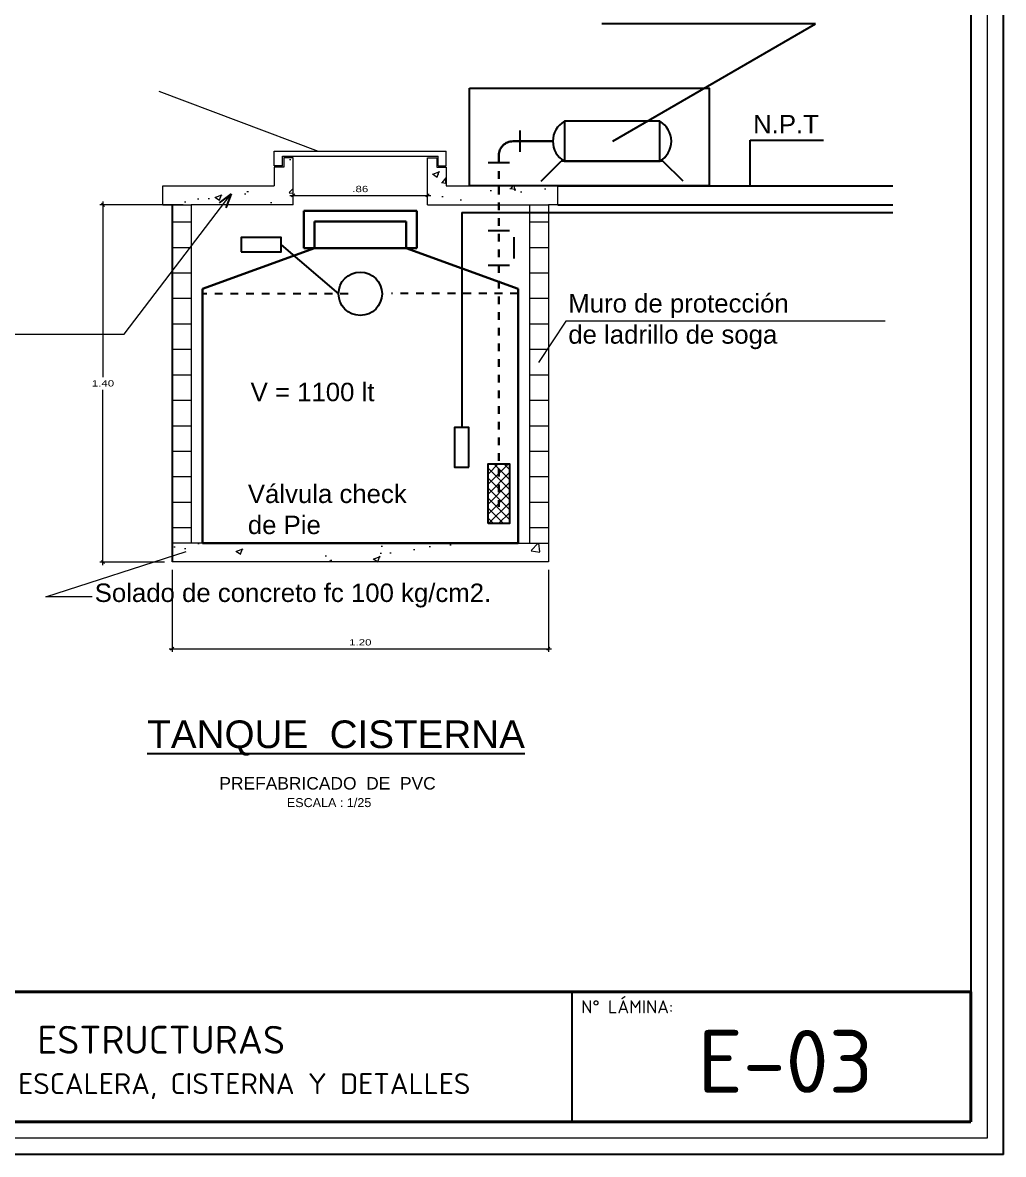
# Model space of a CAD drawing. Header units: millimetres. Extents: x 10559 to 10691, y -16579 to -16550.
# Drawn here: x 10676.79 to 10689.3, y -16579.17 to -16564.72 of the extents above; entities that cross this region are included whole.
import ezdxf

# ---------------------------------------------------------------- set-up
doc = ezdxf.new("R2010")
doc.units = ezdxf.units.MM
for name, pattern in [('CONTINUA', [0]), ('DASHDOT2', [0.5, 0.25, -0.125, 0, -0.125]), ('HIDDEN2', [0.1875, 0.125, -0.0625])]:
    doc.linetypes.add(name, pattern=pattern)
for name, color, linetype, lineweight in [('03', 3, 'Continuous', 30), ('COLUMNAS', 3, 'Continuous', 80), ('COTAS-01', 1, 'Continuous', 9), ('P4', 144, 'Continuous', 40), ('P6', 255, 'Continuous', 20)]:
    doc.layers.add(name, color=color, linetype=linetype, lineweight=lineweight)
doc.layers.add('Muro', color=7, linetype='Continuous')
doc.layers.add('Texto', color=5, linetype='Continuous')
doc.styles.add('PRONIED', font='arial.ttf', dxfattribs={"width": 1.3})
doc.styles.add('R80-50', font='arial.ttf', dxfattribs={"width": 1.3, "height": 0.08})
doc.styles.get("Standard").update_dxf_attribs({"font": 'arial.ttf'})
doc.dimstyles.new('ISO-25', dxfattribs={"dimtxt": 2.5, "dimasz": 2.5, "dimexe": 1.25, "dimexo": 0.625, "dimtad": 1, "dimtxsty": 'Standard', "dimcen": 2.5, "dimadec": 0, "dimazin": 0, "dimtfac": 1, "dimtmove": 0, "dimatfit": 3, "dimfxl": 1, "dimarcsym": 0})
doc.dimstyles.new('PRONIED 25', dxfattribs={"dimtxt": 0.0805, "dimasz": 0.04, "dimexe": 0.04, "dimexo": 0.1, "dimgap": 0.04, "dimtad": 1, "dimtih": 1, "dimtoh": 1, "dimzin": 4, "dimdsep": 46, "dimtxsty": 'PRONIED', "dimblk": 'OBLIQUE', "dimcen": 0.04, "dimdle": 0.04, "dimclrd": 256, "dimclre": 256, "dimclrt": 2, "dimadec": 0, "dimazin": 0, "dimtfac": 1, "dimtix": 1, "dimtmove": 0, "dimatfit": 3, "dimldrblk": 'OBLIQUE', "dimfxl": 1, "dimtolj": 1, "dimtzin": 0, "dimlwd": -1, "dimlwe": -1, "dimarcsym": 0})
pattern_1 = [(0, (7724.82367, -15754.0389), (0, 0.32516064), []), (90, (7724.82367, -15754.0389), (-0.48768, 0.32516064), [0.32516064, -0.32516064])]
pattern_2 = [(50, (7724.8237, -15754.0389), (0.87448641, -0.07650761), [0.09144, -1.00584]), (355, (7724.8237, -15754.0389), (-0.16916556, 0.91707189), [0.073152, -0.804672]), (100.451, (7724.89654, -15754.0453), (0.705324, 0.8405601), [0.077712, -0.854832]), (46.1842, (7724.8237, -15753.795), (1.3011794, -0.20180317), [0.13716, -1.50876]), (96.6356, (7724.9321, -15753.8119), (1.1395403, 1.18764267), [0.116568, -1.282248]), (351.184, (7724.8237, -15753.795), (1.1395421, 1.18764057), [0.109728, -1.207008]), (21, (7724.9456, -15753.856), (0.72775142, -0.49087449), [0.09144, -1.00584]), (326, (7724.9456, -15753.856), (0.29664974, 0.88410224), [0.073152, -0.804672]), (71.4514, (7725.0062, -15753.8969), (1.02439916, 0.39322972), [0.077712, -0.854832]), (37.5, (7724.82367, -15754.0389), (0.014825296, 0.405864187), [0, -0.7949184, 0, -0.816864, 0, -0.80772]), (7.5, (7724.82367, -15754.0389), (0.32073438, 0.48086676), [0, -0.4657344, 0, -0.7766304, 0, -0.307848]), (327.5, (7724.5518, -15754.0389), (0.650834857, -0.02749797), [0, -0.3048, 0, -0.950976, 0, -1.261872]), (317.5, (7724.42987, -15754.0389), (0.71102007, 0.12204716), [0, -0.39624, 0, -0.6315456, 0, -0.896112])]

# ---------------------------------------------------------------- blocks, each defined once
blk = doc.blocks.new('_Oblique')
at = {"color": 0, "linetype": 'ByBlock', "lineweight": -2}
blk.add_line((-0.5, -0.5), (0.5, 0.5), dxfattribs=at)
blk = doc.blocks.new('*D85')
at = {"layer": 'COTAS-01', "transparency": 16777216}
for p, q in [((10680.24, -16566.947), (10680.24, -16566.887)), ((10681.955, -16566.947), (10681.955, -16566.887)), ((10680.2, -16566.927), (10681.995, -16566.927))]:
    blk.add_line(p, q, dxfattribs=at)
at = {"layer": 'Defpoints', "color": 0, "transparency": 16777216}
for p in [(10680.24, -16567.047), (10681.955, -16566.927), (10681.955, -16567.047)]:
    blk.add_point(p, dxfattribs=at)
at = {"layer": 'COTAS-01', "transparency": 16777216, "xscale": 0.04, "yscale": 0.04, "zscale": 0.04, "rotation": 180}
blk.add_blockref('_Oblique', (10680.24, -16566.927), dxfattribs=at)
at = {"layer": 'COTAS-01', "transparency": 16777216, "xscale": 0.04, "yscale": 0.04, "zscale": 0.04}
blk.add_blockref('_Oblique', (10681.955, -16566.927), dxfattribs=at)
at = {"layer": 'COTAS-01', "color": 2, "transparency": 16777216, "insert": (10681.097, -16566.846), "char_height": 0.0805, "attachment_point": 5, "style": 'PRONIED'}
blk.add_mtext('\\A1;.86', dxfattribs=at)
blk = doc.blocks.new('*D172')
at = {"layer": 'COTAS-01', "transparency": 16777216}
for p, q in [((10678.837, -16567.047), (10677.774, -16567.047)), ((10677.814, -16567.007), (10677.814, -16569.246)), ((10677.814, -16571.647), (10677.814, -16569.408)), ((10678.597, -16571.607), (10677.774, -16571.607))]:
    blk.add_line(p, q, dxfattribs=at)
at = {"layer": 'Defpoints', "color": 0, "transparency": 16777216}
for p in [(10678.937, -16567.047), (10677.814, -16571.607), (10678.697, -16571.607)]:
    blk.add_point(p, dxfattribs=at)
at = {"layer": 'COTAS-01', "transparency": 16777216, "xscale": 0.04, "yscale": 0.04, "zscale": 0.04}
for p, rotation in [((10677.814, -16567.047), 90), ((10677.814, -16571.607), 270)]:
    blk.add_blockref('_Oblique', p, dxfattribs=dict(at, rotation=rotation))
at = {"layer": 'COTAS-01', "color": 2, "transparency": 16777216, "insert": (10677.814, -16569.327), "char_height": 0.0805, "attachment_point": 5, "style": 'PRONIED'}
blk.add_mtext('\\A1;1.40', dxfattribs=at)
blk = doc.blocks.new('*D86')
at = {"layer": 'COTAS-01', "transparency": 16777216}
for p, q in [((10678.697, -16571.707), (10678.697, -16572.754)), ((10683.497, -16571.707), (10683.497, -16572.754)), ((10678.657, -16572.714), (10683.537, -16572.714))]:
    blk.add_line(p, q, dxfattribs=at)
at = {"layer": 'Defpoints', "color": 0, "transparency": 16777216}
for p in [(10678.697, -16571.607), (10683.497, -16571.607), (10683.497, -16572.714)]:
    blk.add_point(p, dxfattribs=at)
at = {"layer": 'COTAS-01', "transparency": 16777216, "xscale": 0.04, "yscale": 0.04, "zscale": 0.04, "rotation": 180}
blk.add_blockref('_Oblique', (10678.697, -16572.714), dxfattribs=at)
at = {"layer": 'COTAS-01', "transparency": 16777216, "xscale": 0.04, "yscale": 0.04, "zscale": 0.04}
blk.add_blockref('_Oblique', (10683.497, -16572.714), dxfattribs=at)
at = {"layer": 'COTAS-01', "color": 2, "transparency": 16777216, "insert": (10681.097, -16572.633), "char_height": 0.0805, "attachment_point": 5, "style": 'PRONIED'}
blk.add_mtext('\\A1;1.20', dxfattribs=at)
blk = doc.blocks.new('HTRHTRHTR')
for p, q in [((4244.53, -165.78), (4244.53, 437.54)), ((4235.83, 428.85), (4235.83, -157.09)), ((3400.57, -122.31), (4235.83, -122.31)), ((4129.23, -122.31), (4129.23, -157.09)), ((4235.83, -157.09), (3400.57, -157.09)), ((3400.57, -157.09), (4235.83, -157.09)), ((4244.53, -165.78), (3391.88, -165.78))]:
    blk.add_line(p, q)
at = {"layer": 'P4', "color": 7}
for p, q in [((3400.57, -122.31), (4235.83, -122.31)), ((4235.83, -122.31), (4235.83, -157.09)), ((4235.83, -157.09), (3400.57, -157.09))]:
    blk.add_line(p, q, dxfattribs=at)
at = {"layer": 'P6', "color": 7}
for p, q in [((4240.18, 433.19), (4240.18, -161.44)), ((4240.18, -161.44), (3396.22, -161.44))]:
    blk.add_line(p, q, dxfattribs=at)
at = {"insert": (4131.75, -124.61), "char_height": 3.4774, "attachment_point": 1}
blk.add_mtext_dynamic_manual_height_columns('{\\fISOCPEUR|b0|i0|c0|p34;N° LÁMINA:}', width=41.0566, gutter_width=1.07, heights=[0], dxfattribs=at)

msp = doc.modelspace()

# ---------------------------------------------------------------- hatches: boundary and pattern name
at = {"lineweight": 13}
h = msp.add_hatch(dxfattribs=at)
h.set_pattern_fill('_USER', color=256, scale=0.090459, angle=45, style=0, double=1, pattern_type=0)
h.set_pattern_definition([(45, (11541.10114, -18960.85076), (-0.0639641723, 0.0639641723), []), (135, (11541.10114, -18960.85076), (-0.0639641723, -0.0639641723), [])])
h.paths.add_polyline_path([(10682.72756, -16570.35343), (10683.00162, -16570.35343), (10683.00162, -16571.11686), (10682.72756, -16571.11686)])
at = {"layer": 'Muro', "linetype": 'CONTINUA', "lineweight": 20}
h = msp.add_hatch(dxfattribs=at)
h.set_pattern_fill('AR-CONC', color=256, scale=0.0048, style=0)
h.set_pattern_definition(pattern_2)
h.paths.add_polyline_path([(10680.24029, -16566.8068), (10680.24029, -16566.4468), (10680.12029, -16566.4468), (10680.12029, -16566.5668), (10680.00029, -16566.5668), (10680.00029, -16566.8068), (10678.57745, -16566.8068), (10678.57745, -16567.0468), (10678.69745, -16567.0468), (10678.93745, -16567.0468), (10680.24029, -16567.0468)])
h.paths.add_polyline_path([(10682.86459, -16566.8068), (10682.1946, -16566.8068), (10682.1946, -16566.5668), (10682.0746, -16566.5668), (10682.0746, -16566.4468), (10681.9546, -16566.4468), (10681.9546, -16566.8068), (10681.9546, -16567.0468), (10682.86459, -16567.0468)])
h.paths.add_polyline_path([(10683.61745, -16566.8068), (10682.86459, -16566.8068), (10682.86459, -16567.0468), (10683.25745, -16567.0468), (10683.49745, -16567.0468), (10683.61745, -16567.0468)])
h = msp.add_hatch(dxfattribs=at)
h.set_pattern_fill('AR-BRSTD', color=256, scale=0.0048, style=0)
h.set_pattern_definition(pattern_1)
h.paths.add_polyline_path([(10678.93745, -16567.0468), (10678.69745, -16567.0468), (10678.69745, -16567.55744), (10678.93745, -16567.55744)])
h = msp.add_hatch(dxfattribs=at)
h.set_pattern_fill('AR-BRSTD', color=256, scale=0.0048, style=0)
h.set_pattern_definition(pattern_1)
h.paths.add_polyline_path([(10683.49745, -16567.0468), (10683.25745, -16567.0468), (10683.25745, -16567.59637), (10683.49745, -16567.59637)])
h = msp.add_hatch(dxfattribs=at)
h.set_pattern_fill('AR-BRSTD', color=256, scale=0.0048, style=0)
h.set_pattern_definition(pattern_1)
h.paths.add_polyline_path([(10678.93745, -16567.55744), (10678.69745, -16567.55744), (10678.69745, -16571.3668), (10678.93745, -16571.3668)])
h = msp.add_hatch(dxfattribs=at)
h.set_pattern_fill('AR-BRSTD', color=256, scale=0.0048, style=0)
h.set_pattern_definition(pattern_1)
h.paths.add_polyline_path([(10683.25745, -16571.3668), (10683.49745, -16571.3668), (10683.49745, -16567.59637), (10683.25745, -16567.59637)])
h = msp.add_hatch(dxfattribs=at)
h.set_pattern_fill('AR-CONC', color=256, scale=0.0048, style=0)
h.set_pattern_definition(pattern_2)
h.paths.add_polyline_path([(10683.49745, -16571.6068), (10683.49745, -16571.3668), (10681.09745, -16571.3668), (10678.69745, -16571.3668), (10678.69745, -16571.6068)])

# ---------------------------------------------------------------- linework, layer by layer
at = {"lineweight": 15}
for p, q in [((10678.52595, -16565.59714), (10680.5599, -16566.36269)), ((10678.08239, -16568.69959), (10679.44949, -16566.90726)), ((10675.90632, -16568.69959), (10678.08239, -16568.69959))]:
    msp.add_line(p, q, dxfattribs=at)
at = {"color": 1}
for p, q in [((10683.13597, -16566.37182), (10683.13597, -16566.10045)), ((10682.7289, -16566.50751), (10683.00028, -16566.50751)), ((10682.7289, -16567.37367), (10683.00028, -16567.37367)), ((10683.0587, -16567.73206), (10683.0587, -16567.46068)), ((10682.7289, -16567.81906), (10683.00028, -16567.81906))]:
    msp.add_line(p, q, dxfattribs=at)
for p, q in [((10683.40509, -16566.74666), (10683.66095, -16566.4908)), ((10684.95891, -16566.4908), (10683.66095, -16566.4908)), ((10685.21476, -16566.74666), (10684.95891, -16566.4908)), ((10683.61745, -16566.8068), (10687.89049, -16566.8068)), ((10683.61745, -16567.0468), (10687.89049, -16567.0468)), ((10682.39241, -16567.1472), (10682.39241, -16569.88879)), ((10682.39241, -16567.1472), (10687.89049, -16567.1472)), ((10680.08671, -16567.55744), (10680.8206, -16568.18257))]:
    msp.add_line(p, q)
at = {"color": 5, "lineweight": 30}
for p, q in [((10680.37668, -16567.59883), (10680.37668, -16567.12392)), ((10681.81821, -16567.12392), (10680.37668, -16567.12392)), ((10681.81821, -16567.59883), (10681.81821, -16567.12392)), ((10681.68252, -16567.25961), (10680.51237, -16567.25961)), ((10680.51237, -16567.59883), (10680.51237, -16567.25961)), ((10681.68252, -16567.59883), (10681.68252, -16567.25961)), ((10679.08523, -16568.12194), (10680.51237, -16567.59883)), ((10680.51237, -16567.59883), (10680.37668, -16567.59883)), ((10681.68252, -16567.59883), (10680.51237, -16567.59883)), ((10683.10966, -16568.12194), (10681.68252, -16567.59883)), ((10681.68252, -16567.59883), (10681.81821, -16567.59883)), ((10679.08523, -16571.3668), (10679.08523, -16568.12194)), ((10683.10966, -16571.3668), (10683.10966, -16568.12194)), ((10683.10966, -16571.3668), (10679.08523, -16571.3668))]:
    msp.add_line(p, q, dxfattribs=at)
at = {"color": 150, "linetype": 'HIDDEN2', "ltscale": 0.05}
for p, q in [((10680.94044, -16568.18256), (10679.08523, -16568.18256)), ((10683.10966, -16568.17898), (10681.4941, -16568.17898))]:
    msp.add_line(p, q, dxfattribs=at)
for points in [[(10683.70043, -16566.4908), (10684.91942, -16566.4908), (10684.91942, -16565.98147), (10683.70043, -16565.98147)], [(10679.57775, -16567.64879), (10680.08671, -16567.64879), (10680.08671, -16567.46609), (10679.57775, -16567.46609)], [(10682.48376, -16570.39775), (10682.48376, -16569.88879), (10682.30105, -16569.88879), (10682.30105, -16570.39775)], [(10682.72756, -16571.11686), (10682.72756, -16570.35343), (10683.00162, -16570.35343), (10683.00162, -16571.11686)]]:
    msp.add_lwpolyline(points, close=True)
msp.add_circle((10681.09745, -16568.18257), 0.27684)
for centre, start, end in [((10683.84851, -16566.23614), 120.176433, 239.823567), ((10684.77134, -16566.23614), 300.176433, 59.823567)]:
    msp.add_arc(centre, 0.29459, start, end)
at = {"layer": '03', "color": 3, "linetype": 'DASHDOT2', "ltscale": 4.5}
msp.add_line((10683.55392, -16566.23614), (10683.04551, -16566.23614), dxfattribs=at)
at = {"layer": '03', "linetype": 'DASHDOT2', "ltscale": 0.4}
msp.add_line((10682.86459, -16566.41705), (10682.86459, -16570.90086), dxfattribs=at)
at = {"layer": '03', "color": 3, "linetype": 'DASHDOT2', "ltscale": 4.5}
msp.add_arc((10683.04551, -16566.41705), 0.18092, 90, 180, dxfattribs=at)
at = {"layer": 'COLUMNAS', "linetype": 'CONTINUA', "lineweight": 0}
for p, q in [((10680.00029, -16566.55082), (10680.00029, -16566.36269)), ((10680.00029, -16566.36269), (10682.1946, -16566.36269)), ((10680.10273, -16566.55082), (10680.10273, -16566.42681)), ((10680.10273, -16566.42681), (10682.09216, -16566.42681)), ((10681.9546, -16566.4468), (10682.0746, -16566.4468)), ((10682.0746, -16566.4468), (10682.0746, -16566.5668)), ((10682.09216, -16566.55082), (10682.09216, -16566.42681)), ((10682.1946, -16566.55082), (10682.1946, -16566.36269)), ((10680.10273, -16566.55082), (10680.00029, -16566.55082)), ((10682.0746, -16566.5668), (10682.1946, -16566.5668)), ((10682.09216, -16566.55082), (10682.1946, -16566.55082)), ((10681.09745, -16571.3668), (10683.49745, -16571.3668))]:
    msp.add_line(p, q, dxfattribs=at)
at = {"layer": 'COLUMNAS', "linetype": 'CONTINUA', "lineweight": 20}
for p, q in [((10681.09745, -16571.3668), (10678.69745, -16571.3668)), ((10683.49745, -16571.6068), (10678.69745, -16571.6068))]:
    msp.add_line(p, q, dxfattribs=at)
at = {"layer": 'Muro', "linetype": 'CONTINUA', "lineweight": 20}
for p, q in [((10680.24029, -16566.4468), (10680.12029, -16566.4468)), ((10680.12029, -16566.4468), (10680.12029, -16566.5668)), ((10680.24029, -16566.8068), (10680.24029, -16566.4468)), ((10681.9546, -16566.8068), (10681.9546, -16566.4468)), ((10680.12029, -16566.5668), (10680.00029, -16566.5668)), ((10680.00029, -16566.5668), (10680.00029, -16566.8068)), ((10682.1946, -16566.5668), (10682.1946, -16566.8068)), ((10678.57745, -16567.0468), (10678.57745, -16566.8068)), ((10678.57745, -16566.8068), (10680.00029, -16566.8068)), ((10680.24029, -16567.0468), (10680.24029, -16566.8068)), ((10681.9546, -16567.0468), (10681.9546, -16566.8068)), ((10681.9546, -16567.0468), (10681.9546, -16566.8068)), ((10682.1946, -16566.8068), (10683.61745, -16566.8068)), ((10683.61745, -16567.0468), (10683.61745, -16566.8068)), ((10678.57745, -16567.0468), (10678.69745, -16567.0468)), ((10678.69745, -16567.0468), (10678.93745, -16567.0468)), ((10680.24029, -16567.0468), (10678.93745, -16567.0468)), ((10678.93745, -16567.0468), (10678.93745, -16571.3668)), ((10681.9546, -16567.0468), (10683.25745, -16567.0468)), ((10683.25745, -16567.0468), (10683.25745, -16571.3668)), ((10683.25745, -16567.0468), (10683.49745, -16567.0468)), ((10683.49745, -16567.0468), (10683.49745, -16571.6068)), ((10683.61745, -16567.0468), (10683.49745, -16567.0468)), ((10683.72087, -16568.53271), (10683.37153, -16569.05831)), ((10687.79519, -16568.53271), (10683.72087, -16568.53271)), ((10677.08365, -16572.0501), (10678.87616, -16571.47462)), ((10677.67404, -16572.0501), (10677.08365, -16572.0501))]:
    msp.add_line(p, q, dxfattribs=at)
at = {"layer": 'Texto', "linetype": 'CONTINUA'}
for p, q in [((10678.69745, -16567.0468), (10678.69745, -16571.6068)), ((10679.44949, -16566.90726), (10679.29692, -16567.02039)), ((10679.44949, -16566.90726), (10679.38073, -16567.08432))]:
    msp.add_line(p, q, dxfattribs=at)
msp.add_lwpolyline([(10682.48927, -16565.55775), (10685.54914, -16565.55775), (10685.54914, -16566.8068), (10682.48927, -16566.8068)], close=True, dxfattribs=at)

# ---------------------------------------------------------------- block references
at = {"color": 251, "lineweight": 60, "xscale": 0.04776345228451045, "yscale": 0.04776345228451045, "zscale": 0.04776345228451045}
msp.add_blockref('HTRHTRHTR', (10486.56822, -16571.25012), dxfattribs=at)

# ---------------------------------------------------------------- texts
for s, height, p in [('N.P.T', 0.235193, (10686.10844, -16566.13521)), ('Muro de protección ', 0.2351934, (10683.75067, -16568.42238)), ('de ladrillo de soga ', 0.2351934, (10683.75067, -16568.82008)), ('V = 1100 lt', 0.2351934, (10679.69779, -16569.55447)), ('Válvula check', 0.2351934, (10679.66247, -16570.8539)), ('de Pie', 0.235193, (10679.66247, -16571.2505)), ('Solado de concreto fc 100 kg/cm2.', 0.2351934, (10677.70861, -16572.11725)), ('%%UTANQUE  CISTERNA', 0.3527901, (10678.37885, -16573.98215)), ('PREFABRICADO  DE  PVC', 0.1587555, (10679.29918, -16574.51131))]:
    msp.add_text(s, height=height).set_placement(p)
at = {"attachment_point": 1}
for s, width, insert, char_height in [('\\pxqc;{\\fISOCPEUR|b0|i0|c0|p34;ESTRUCTURAS}', 10.4764216, (10673.31823, -16577.52754), 0.3565297), ('{\\fISOCPEUR|b1|i0|c0|p34;E-03}', 0.5413358, (10685.40178, -16577.58069), 0.8021917), ('\\pxqc;{\\fISOCPEUR|b0|i0|c0|p34;ALIGERADO, ESCALERA, CISTERNA Y DETALLES}', 10.4764216, (10673.31823, -16578.13233), 0.2673972)]:
    msp.add_mtext_dynamic_manual_height_columns(s, width=width, gutter_width=0.05502, heights=[0], dxfattribs=dict(at, insert=insert, char_height=char_height))
at = {"layer": 'Texto', "style": 'R80-50'}
msp.add_text('ESCALA : 1/25', height=0.1147078, dxfattribs=at).set_placement((10680.15996, -16574.73548))

# ---------------------------------------------------------------- dimensions: what is measured, and where the dimension line sits
at = {"layer": 'COTAS-01', "color": 1}
dim = msp.add_linear_dim(base=(10681.9546, -16566.9268), p1=(10680.24029, -16567.0468), p2=(10681.9546, -16567.0468), dimstyle='PRONIED 25', override={"dimlfac": 0.5}, dxfattribs=at)
dim.commit()
dim.dimension.update_dxf_attribs({"geometry": '*D85', "text_midpoint": (10681.09745, -16566.8457)})
dim = msp.add_linear_dim(base=(10677.81359, -16571.6068), p1=(10678.93745, -16567.0468), p2=(10678.69745, -16571.6068), angle=90, text='1.40', dimstyle='PRONIED 25', override={"dimlfac": 0.5}, dxfattribs=at)
dim.commit()
dim.dimension.update_dxf_attribs({"geometry": '*D172', "text_midpoint": (10677.81359, -16569.3268)})
dim = msp.add_linear_dim(base=(10683.49745, -16572.71449), p1=(10678.69745, -16571.6068), p2=(10683.49745, -16571.6068), text='1.20', dimstyle='PRONIED 25', override={"dimlfac": 0.5}, dxfattribs=at)
dim.commit()
dim.dimension.update_dxf_attribs({"geometry": '*D86', "text_midpoint": (10681.09745, -16572.63339)})

# ---------------------------------------------------------------- leaders
at = {"lineweight": 15}
for points, override in [([(10684.31829, -16566.23614), (10686.90617, -16564.73818), (10684.18059, -16564.73818)], {"dimasz": 0.07, "dimtad": 0}), ([(10686.07129, -16566.8068), (10686.07129, -16566.22215), (10687.00863, -16566.22215)], {"dimasz": 0.07, "dimgap": 0.625, "dimtad": 0})]:
    msp.add_leader(points, dimstyle='ISO-25', override=override, dxfattribs=at)

doc.saveas('drawing.dxf')
